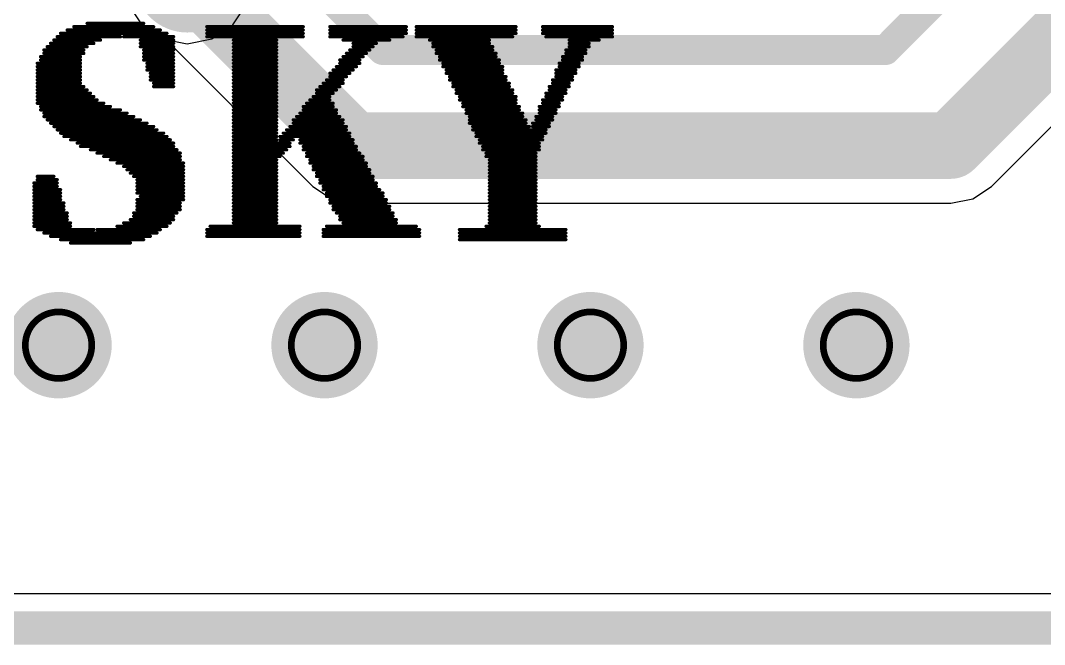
# Model space of a CAD drawing. Header units: millimetres. Extents: x -1.72 to 0.75, y -0.35 to 1.04.
# Drawn here: x -1.0865 to -0.7784, y -0.35 to -0.1624 of the extents above; entities that cross this region are included whole.
import ezdxf

# ---------------------------------------------------------------- set-up
doc = ezdxf.new("R2010")
doc.units = ezdxf.units.MM
doc.header["$MEASUREMENT"] = 0
for name, color, linetype in [('BottomLayer', 5, 'Continuous'), ('BottomSolder', 6, 'Continuous'), ('DrillDrawing', 1, 'Continuous'), ('Mechanical1', 6, 'Continuous'), ('MultiLayer', 9, 'Continuous'), ('TopLayer', 1, 'Continuous'), ('TopOverlay', 2, 'Continuous'), ('TopSolder', 216, 'Continuous'), ('ViaHoleLayer', 16, 'Continuous')]:
    doc.layers.add(name, color=color, linetype=linetype)

# ---------------------------------------------------------------- blocks, each defined once
blk = doc.blocks.new('SEASKY1_2')
at = {"layer": 'TopOverlay', "const_width": 0.001}
for points in [[(0.36, 0.086), (0.377, 0.086)], [(0.352, 0.083), (0.384, 0.083)], [(0.354, 0.084), (0.382, 0.084)], [(0.356, 0.085), (0.38, 0.085)], [(0.396, 0.085), (0.425, 0.085)], [(0.396, 0.084), (0.425, 0.084)], [(0.396, 0.083), (0.425, 0.083)], [(0.433, 0.085), (0.456, 0.085)], [(0.433, 0.084), (0.456, 0.084)], [(0.433, 0.083), (0.456, 0.083)], [(0.459, 0.085), (0.489, 0.085)], [(0.459, 0.084), (0.489, 0.084)], [(0.459, 0.083), (0.489, 0.083)], [(0.497, 0.085), (0.518, 0.085)], [(0.497, 0.084), (0.518, 0.084)], [(0.497, 0.083), (0.518, 0.083)], [(0.349, 0.08), (0.362, 0.08)], [(0.35, 0.081), (0.364, 0.081)], [(0.351, 0.082), (0.37, 0.082)], [(0.371, 0.082), (0.386, 0.082)], [(0.376, 0.081), (0.386, 0.081)], [(0.376, 0.08), (0.386, 0.08)], [(0.396, 0.082), (0.425, 0.082)], [(0.404, 0.081), (0.417, 0.081)], [(0.404, 0.08), (0.417, 0.08)], [(0.433, 0.082), (0.455, 0.082)], [(0.437, 0.081), (0.451, 0.081)], [(0.44, 0.08), (0.447, 0.08)], [(0.459, 0.082), (0.488, 0.082)], [(0.463, 0.081), (0.481, 0.081)], [(0.464, 0.08), (0.481, 0.08)], [(0.498, 0.082), (0.518, 0.082)], [(0.505, 0.081), (0.514, 0.081)], [(0.505, 0.08), (0.511, 0.08)], [(0.347, 0.078), (0.359, 0.078)], [(0.347, 0.077), (0.359, 0.077)], [(0.348, 0.079), (0.36, 0.079)], [(0.376, 0.079), (0.386, 0.079)], [(0.377, 0.078), (0.386, 0.078)], [(0.377, 0.077), (0.386, 0.077)], [(0.404, 0.079), (0.417, 0.079)], [(0.404, 0.078), (0.417, 0.078)], [(0.404, 0.077), (0.417, 0.077)], [(0.438, 0.077), (0.444, 0.077)], [(0.439, 0.078), (0.445, 0.078)], [(0.44, 0.079), (0.446, 0.079)], [(0.464, 0.079), (0.482, 0.079)], [(0.465, 0.078), (0.482, 0.078)], [(0.465, 0.077), (0.483, 0.077)], [(0.504, 0.078), (0.51, 0.078)], [(0.504, 0.077), (0.51, 0.077)], [(0.505, 0.079), (0.511, 0.079)], [(0.345, 0.074), (0.358, 0.074)], [(0.346, 0.076), (0.358, 0.076)], [(0.346, 0.075), (0.358, 0.075)], [(0.377, 0.076), (0.386, 0.076)], [(0.377, 0.075), (0.386, 0.075)], [(0.378, 0.074), (0.386, 0.074)], [(0.404, 0.076), (0.417, 0.076)], [(0.404, 0.075), (0.417, 0.075)], [(0.404, 0.074), (0.417, 0.074)], [(0.436, 0.075), (0.442, 0.075)], [(0.436, 0.074), (0.442, 0.074)], [(0.437, 0.076), (0.443, 0.076)], [(0.466, 0.076), (0.483, 0.076)], [(0.466, 0.075), (0.484, 0.075)], [(0.467, 0.074), (0.484, 0.074)], [(0.502, 0.074), (0.508, 0.074)], [(0.503, 0.076), (0.509, 0.076)], [(0.503, 0.075), (0.509, 0.075)], [(0.345, 0.073), (0.358, 0.073)], [(0.345, 0.072), (0.358, 0.072)], [(0.345, 0.071), (0.358, 0.071)], [(0.378, 0.073), (0.386, 0.073)], [(0.378, 0.072), (0.386, 0.072)], [(0.379, 0.071), (0.386, 0.071)], [(0.404, 0.073), (0.417, 0.073)], [(0.404, 0.072), (0.417, 0.072)], [(0.404, 0.071), (0.417, 0.071)], [(0.433, 0.071), (0.439, 0.071)], [(0.434, 0.072), (0.44, 0.072)], [(0.435, 0.073), (0.441, 0.073)], [(0.467, 0.073), (0.485, 0.073)], [(0.468, 0.072), (0.485, 0.072)], [(0.468, 0.071), (0.485, 0.071)], [(0.501, 0.072), (0.507, 0.072)], [(0.501, 0.071), (0.507, 0.071)], [(0.502, 0.073), (0.508, 0.073)], [(0.345, 0.07), (0.358, 0.07)], [(0.345, 0.069), (0.358, 0.069)], [(0.345, 0.068), (0.358, 0.068)], [(0.379, 0.07), (0.386, 0.07)], [(0.379, 0.069), (0.386, 0.069)], [(0.38, 0.068), (0.386, 0.068)], [(0.404, 0.07), (0.417, 0.07)], [(0.404, 0.069), (0.417, 0.069)], [(0.404, 0.068), (0.417, 0.068)], [(0.431, 0.068), (0.437, 0.068)], [(0.432, 0.069), (0.437, 0.069)], [(0.433, 0.07), (0.438, 0.07)], [(0.469, 0.07), (0.486, 0.07)], [(0.469, 0.069), (0.486, 0.069)], [(0.47, 0.068), (0.487, 0.068)], [(0.5, 0.069), (0.506, 0.069)], [(0.5, 0.068), (0.505, 0.068)], [(0.501, 0.07), (0.506, 0.07)], [(0.345, 0.067), (0.359, 0.067)], [(0.345, 0.066), (0.36, 0.066)], [(0.345, 0.065), (0.361, 0.065)], [(0.38, 0.067), (0.386, 0.067)], [(0.404, 0.067), (0.417, 0.067)], [(0.404, 0.066), (0.417, 0.066)], [(0.404, 0.065), (0.417, 0.065)], [(0.429, 0.066), (0.435, 0.066)], [(0.429, 0.065), (0.434, 0.065)], [(0.43, 0.067), (0.436, 0.067)], [(0.47, 0.067), (0.487, 0.067)], [(0.471, 0.066), (0.488, 0.066)], [(0.471, 0.065), (0.488, 0.065)], [(0.498, 0.065), (0.504, 0.065)], [(0.499, 0.067), (0.505, 0.067)], [(0.499, 0.066), (0.504, 0.066)], [(0.345, 0.064), (0.362, 0.064)], [(0.345, 0.063), (0.363, 0.063)], [(0.345, 0.062), (0.365, 0.062)], [(0.404, 0.064), (0.417, 0.064)], [(0.404, 0.063), (0.417, 0.063)], [(0.404, 0.062), (0.417, 0.062)], [(0.426, 0.062), (0.434, 0.062)], [(0.427, 0.063), (0.433, 0.063)], [(0.428, 0.064), (0.433, 0.064)], [(0.472, 0.064), (0.489, 0.064)], [(0.472, 0.063), (0.489, 0.063)], [(0.473, 0.062), (0.489, 0.062)], [(0.497, 0.063), (0.503, 0.063)], [(0.497, 0.062), (0.502, 0.062)], [(0.498, 0.064), (0.503, 0.064)], [(0.346, 0.061), (0.367, 0.061)], [(0.346, 0.06), (0.37, 0.06)], [(0.347, 0.059), (0.372, 0.059)], [(0.404, 0.061), (0.417, 0.061)], [(0.404, 0.06), (0.417, 0.06)], [(0.404, 0.059), (0.417, 0.059)], [(0.424, 0.059), (0.435, 0.059)], [(0.425, 0.061), (0.434, 0.061)], [(0.425, 0.06), (0.435, 0.06)], [(0.473, 0.061), (0.49, 0.061)], [(0.474, 0.06), (0.49, 0.06)], [(0.474, 0.059), (0.491, 0.059)], [(0.496, 0.061), (0.502, 0.061)], [(0.496, 0.06), (0.501, 0.06)], [(0.496, 0.059), (0.501, 0.059)], [(0.347, 0.058), (0.374, 0.058)], [(0.348, 0.057), (0.376, 0.057)], [(0.349, 0.056), (0.378, 0.056)], [(0.35, 0.055), (0.38, 0.055)], [(0.404, 0.058), (0.417, 0.058)], [(0.404, 0.057), (0.417, 0.057)], [(0.404, 0.056), (0.417, 0.056)], [(0.404, 0.055), (0.417, 0.055)], [(0.421, 0.055), (0.438, 0.055)], [(0.422, 0.057), (0.437, 0.057)], [(0.422, 0.056), (0.437, 0.056)], [(0.423, 0.058), (0.436, 0.058)], [(0.475, 0.058), (0.491, 0.058)], [(0.475, 0.057), (0.492, 0.057)], [(0.475, 0.056), (0.492, 0.056)], [(0.476, 0.055), (0.493, 0.055)], [(0.494, 0.056), (0.499, 0.056)], [(0.494, 0.055), (0.499, 0.055)], [(0.495, 0.058), (0.5, 0.058)], [(0.495, 0.057), (0.5, 0.057)], [(0.351, 0.054), (0.381, 0.054)], [(0.352, 0.053), (0.383, 0.053)], [(0.353, 0.052), (0.384, 0.052)], [(0.404, 0.054), (0.417, 0.054)], [(0.404, 0.053), (0.417, 0.053)], [(0.404, 0.052), (0.417, 0.052)], [(0.418, 0.052), (0.439, 0.052)], [(0.419, 0.053), (0.439, 0.053)], [(0.42, 0.054), (0.438, 0.054)], [(0.476, 0.054), (0.498, 0.054)], [(0.477, 0.053), (0.498, 0.053)], [(0.477, 0.052), (0.497, 0.052)], [(0.355, 0.051), (0.385, 0.051)], [(0.357, 0.05), (0.386, 0.05)], [(0.358, 0.049), (0.386, 0.049)], [(0.404, 0.051), (0.417, 0.051)], [(0.404, 0.05), (0.421, 0.05)], [(0.404, 0.049), (0.421, 0.049)], [(0.418, 0.051), (0.422, 0.051)], [(0.424, 0.051), (0.44, 0.051)], [(0.424, 0.05), (0.44, 0.05)], [(0.425, 0.049), (0.441, 0.049)], [(0.478, 0.051), (0.497, 0.051)], [(0.478, 0.05), (0.496, 0.05)], [(0.479, 0.049), (0.496, 0.049)], [(0.361, 0.048), (0.387, 0.048)], [(0.363, 0.047), (0.388, 0.047)], [(0.365, 0.046), (0.388, 0.046)], [(0.404, 0.048), (0.42, 0.048)], [(0.404, 0.047), (0.419, 0.047)], [(0.404, 0.046), (0.418, 0.046)], [(0.425, 0.048), (0.441, 0.048)], [(0.426, 0.047), (0.442, 0.047)], [(0.426, 0.046), (0.443, 0.046)], [(0.479, 0.048), (0.496, 0.048)], [(0.48, 0.047), (0.495, 0.047)], [(0.48, 0.046), (0.495, 0.046)], [(0.367, 0.045), (0.388, 0.045)], [(0.369, 0.044), (0.389, 0.044)], [(0.371, 0.043), (0.389, 0.043)], [(0.404, 0.045), (0.417, 0.045)], [(0.404, 0.044), (0.417, 0.044)], [(0.404, 0.043), (0.417, 0.043)], [(0.427, 0.045), (0.443, 0.045)], [(0.427, 0.044), (0.444, 0.044)], [(0.428, 0.043), (0.444, 0.043)], [(0.481, 0.045), (0.495, 0.045)], [(0.481, 0.044), (0.495, 0.044)], [(0.481, 0.043), (0.495, 0.043)], [(0.345, 0.04), (0.35, 0.04)], [(0.372, 0.042), (0.389, 0.042)], [(0.373, 0.041), (0.389, 0.041)], [(0.374, 0.04), (0.389, 0.04)], [(0.404, 0.042), (0.417, 0.042)], [(0.404, 0.041), (0.417, 0.041)], [(0.404, 0.04), (0.417, 0.04)], [(0.428, 0.042), (0.445, 0.042)], [(0.429, 0.041), (0.445, 0.041)], [(0.429, 0.04), (0.446, 0.04)], [(0.481, 0.042), (0.495, 0.042)], [(0.481, 0.041), (0.495, 0.041)], [(0.481, 0.04), (0.495, 0.04)], [(0.344, 0.038), (0.351, 0.038)], [(0.344, 0.037), (0.351, 0.037)], [(0.345, 0.039), (0.351, 0.039)], [(0.375, 0.039), (0.389, 0.039)], [(0.375, 0.038), (0.389, 0.038)], [(0.375, 0.037), (0.389, 0.037)], [(0.404, 0.039), (0.417, 0.039)], [(0.404, 0.038), (0.417, 0.038)], [(0.404, 0.037), (0.417, 0.037)], [(0.43, 0.039), (0.446, 0.039)], [(0.43, 0.038), (0.447, 0.038)], [(0.431, 0.037), (0.447, 0.037)], [(0.481, 0.039), (0.495, 0.039)], [(0.481, 0.038), (0.495, 0.038)], [(0.481, 0.037), (0.495, 0.037)], [(0.344, 0.036), (0.352, 0.036)], [(0.344, 0.035), (0.352, 0.035)], [(0.344, 0.034), (0.352, 0.034)], [(0.375, 0.036), (0.389, 0.036)], [(0.375, 0.035), (0.389, 0.035)], [(0.376, 0.034), (0.389, 0.034)], [(0.404, 0.036), (0.417, 0.036)], [(0.404, 0.035), (0.417, 0.035)], [(0.404, 0.034), (0.417, 0.034)], [(0.431, 0.036), (0.448, 0.036)], [(0.432, 0.035), (0.449, 0.035)], [(0.432, 0.034), (0.449, 0.034)], [(0.481, 0.036), (0.495, 0.036)], [(0.481, 0.035), (0.495, 0.035)], [(0.481, 0.034), (0.495, 0.034)], [(0.344, 0.033), (0.352, 0.033)], [(0.344, 0.032), (0.353, 0.032)], [(0.344, 0.031), (0.353, 0.031)], [(0.375, 0.033), (0.389, 0.033)], [(0.375, 0.032), (0.388, 0.032)], [(0.375, 0.031), (0.388, 0.031)], [(0.404, 0.033), (0.417, 0.033)], [(0.404, 0.032), (0.417, 0.032)], [(0.404, 0.031), (0.417, 0.031)], [(0.433, 0.033), (0.45, 0.033)], [(0.433, 0.032), (0.45, 0.032)], [(0.434, 0.031), (0.451, 0.031)], [(0.481, 0.033), (0.495, 0.033)], [(0.481, 0.032), (0.495, 0.032)], [(0.481, 0.031), (0.495, 0.031)], [(0.344, 0.03), (0.353, 0.03)], [(0.344, 0.029), (0.354, 0.029)], [(0.344, 0.028), (0.354, 0.028)], [(0.374, 0.029), (0.387, 0.029)], [(0.374, 0.028), (0.386, 0.028)], [(0.375, 0.03), (0.388, 0.03)], [(0.404, 0.03), (0.417, 0.03)], [(0.404, 0.029), (0.417, 0.029)], [(0.404, 0.028), (0.417, 0.028)], [(0.434, 0.03), (0.451, 0.03)], [(0.435, 0.029), (0.452, 0.029)], [(0.436, 0.028), (0.452, 0.028)], [(0.481, 0.03), (0.495, 0.03)], [(0.481, 0.029), (0.495, 0.029)], [(0.481, 0.028), (0.495, 0.028)], [(0.344, 0.027), (0.354, 0.027)], [(0.344, 0.026), (0.355, 0.026)], [(0.344, 0.025), (0.355, 0.025)], [(0.369, 0.025), (0.384, 0.025)], [(0.371, 0.026), (0.385, 0.026)], [(0.373, 0.027), (0.386, 0.027)], [(0.397, 0.025), (0.424, 0.025)], [(0.404, 0.027), (0.417, 0.027)], [(0.404, 0.026), (0.417, 0.026)], [(0.432, 0.025), (0.459, 0.025)], [(0.436, 0.027), (0.453, 0.027)], [(0.437, 0.026), (0.453, 0.026)], [(0.48, 0.025), (0.496, 0.025)], [(0.481, 0.027), (0.495, 0.027)], [(0.481, 0.026), (0.495, 0.026)], [(0.345, 0.024), (0.362, 0.024)], [(0.347, 0.023), (0.381, 0.023)], [(0.349, 0.022), (0.379, 0.022)], [(0.363, 0.024), (0.382, 0.024)], [(0.396, 0.024), (0.424, 0.024)], [(0.396, 0.023), (0.424, 0.023)], [(0.396, 0.022), (0.424, 0.022)], [(0.431, 0.024), (0.46, 0.024)], [(0.431, 0.023), (0.46, 0.023)], [(0.431, 0.022), (0.46, 0.022)], [(0.472, 0.024), (0.504, 0.024)], [(0.472, 0.023), (0.504, 0.023)], [(0.472, 0.022), (0.504, 0.022)], [(0.352, 0.021), (0.377, 0.021)], [(0.355, 0.02), (0.373, 0.02)], [(0.472, 0.021), (0.504, 0.021)]]:
    blk.add_lwpolyline(points, dxfattribs=at)
at = {"layer": 'TopOverlay', "const_width": 0.0005}
for points in [[(0.35975, 0.086, 1), (0.36025, 0.086, 1)], [(0.37675, 0.086, 1), (0.37725, 0.086, 1)], [(0.35175, 0.083, 1), (0.35225, 0.083, 1)], [(0.35375, 0.084, 1), (0.35425, 0.084, 1)], [(0.35575, 0.085, 1), (0.35625, 0.085, 1)], [(0.37975, 0.085, 1), (0.38025, 0.085, 1)], [(0.38175, 0.084, 1), (0.38225, 0.084, 1)], [(0.38375, 0.083, 1), (0.38425, 0.083, 1)], [(0.39575, 0.085, 1), (0.39625, 0.085, 1)], [(0.39575, 0.084, 1), (0.39625, 0.084, 1)], [(0.39575, 0.083, 1), (0.39625, 0.083, 1)], [(0.42475, 0.085, 1), (0.42525, 0.085, 1)], [(0.42475, 0.084, 1), (0.42525, 0.084, 1)], [(0.42475, 0.083, 1), (0.42525, 0.083, 1)], [(0.43275, 0.085, 1), (0.43325, 0.085, 1)], [(0.43275, 0.084, 1), (0.43325, 0.084, 1)], [(0.43275, 0.083, 1), (0.43325, 0.083, 1)], [(0.45575, 0.085, 1), (0.45625, 0.085, 1)], [(0.45575, 0.084, 1), (0.45625, 0.084, 1)], [(0.45575, 0.083, 1), (0.45625, 0.083, 1)], [(0.45875, 0.085, 1), (0.45925, 0.085, 1)], [(0.45875, 0.084, 1), (0.45925, 0.084, 1)], [(0.45875, 0.083, 1), (0.45925, 0.083, 1)], [(0.48875, 0.085, 1), (0.48925, 0.085, 1)], [(0.48875, 0.084, 1), (0.48925, 0.084, 1)], [(0.48875, 0.083, 1), (0.48925, 0.083, 1)], [(0.49675, 0.085, 1), (0.49725, 0.085, 1)], [(0.49675, 0.084, 1), (0.49725, 0.084, 1)], [(0.49675, 0.083, 1), (0.49725, 0.083, 1)], [(0.51775, 0.085, 1), (0.51825, 0.085, 1)], [(0.51775, 0.084, 1), (0.51825, 0.084, 1)], [(0.51775, 0.083, 1), (0.51825, 0.083, 1)], [(0.34875, 0.08, 1), (0.34925, 0.08, 1)], [(0.34975, 0.081, 1), (0.35025, 0.081, 1)], [(0.35075, 0.082, 1), (0.35125, 0.082, 1)], [(0.36175, 0.08, 1), (0.36225, 0.08, 1)], [(0.36375, 0.081, 1), (0.36425, 0.081, 1)], [(0.36975, 0.082, 1), (0.37025, 0.082, 1)], [(0.37075, 0.082, 1), (0.37125, 0.082, 1)], [(0.37575, 0.081, 1), (0.37625, 0.081, 1)], [(0.37575, 0.08, 1), (0.37625, 0.08, 1)], [(0.38575, 0.082, 1), (0.38625, 0.082, 1)], [(0.38575, 0.081, 1), (0.38625, 0.081, 1)], [(0.38575, 0.08, 1), (0.38625, 0.08, 1)], [(0.39575, 0.082, 1), (0.39625, 0.082, 1)], [(0.40375, 0.081, 1), (0.40425, 0.081, 1)], [(0.40375, 0.08, 1), (0.40425, 0.08, 1)], [(0.41675, 0.081, 1), (0.41725, 0.081, 1)], [(0.41675, 0.08, 1), (0.41725, 0.08, 1)], [(0.42475, 0.082, 1), (0.42525, 0.082, 1)], [(0.43275, 0.082, 1), (0.43325, 0.082, 1)], [(0.43675, 0.081, 1), (0.43725, 0.081, 1)], [(0.43975, 0.08, 1), (0.44025, 0.08, 1)], [(0.44675, 0.08, 1), (0.44725, 0.08, 1)], [(0.45075, 0.081, 1), (0.45125, 0.081, 1)], [(0.45475, 0.082, 1), (0.45525, 0.082, 1)], [(0.45875, 0.082, 1), (0.45925, 0.082, 1)], [(0.46275, 0.081, 1), (0.46325, 0.081, 1)], [(0.46375, 0.08, 1), (0.46425, 0.08, 1)], [(0.48075, 0.081, 1), (0.48125, 0.081, 1)], [(0.48075, 0.08, 1), (0.48125, 0.08, 1)], [(0.48775, 0.082, 1), (0.48825, 0.082, 1)], [(0.49775, 0.082, 1), (0.49825, 0.082, 1)], [(0.50475, 0.081, 1), (0.50525, 0.081, 1)], [(0.50475, 0.08, 1), (0.50525, 0.08, 1)], [(0.51075, 0.08, 1), (0.51125, 0.08, 1)], [(0.51375, 0.081, 1), (0.51425, 0.081, 1)], [(0.51775, 0.082, 1), (0.51825, 0.082, 1)], [(0.34675, 0.078, 1), (0.34725, 0.078, 1)], [(0.34675, 0.077, 1), (0.34725, 0.077, 1)], [(0.34775, 0.079, 1), (0.34825, 0.079, 1)], [(0.35875, 0.078, 1), (0.35925, 0.078, 1)], [(0.35875, 0.077, 1), (0.35925, 0.077, 1)], [(0.35975, 0.079, 1), (0.36025, 0.079, 1)], [(0.37575, 0.079, 1), (0.37625, 0.079, 1)], [(0.37675, 0.078, 1), (0.37725, 0.078, 1)], [(0.37675, 0.077, 1), (0.37725, 0.077, 1)], [(0.38575, 0.079, 1), (0.38625, 0.079, 1)], [(0.38575, 0.078, 1), (0.38625, 0.078, 1)], [(0.38575, 0.077, 1), (0.38625, 0.077, 1)], [(0.40375, 0.079, 1), (0.40425, 0.079, 1)], [(0.40375, 0.078, 1), (0.40425, 0.078, 1)], [(0.40375, 0.077, 1), (0.40425, 0.077, 1)], [(0.41675, 0.079, 1), (0.41725, 0.079, 1)], [(0.41675, 0.078, 1), (0.41725, 0.078, 1)], [(0.41675, 0.077, 1), (0.41725, 0.077, 1)], [(0.43775, 0.077, 1), (0.43825, 0.077, 1)], [(0.43875, 0.078, 1), (0.43925, 0.078, 1)], [(0.43975, 0.079, 1), (0.44025, 0.079, 1)], [(0.44375, 0.077, 1), (0.44425, 0.077, 1)], [(0.44475, 0.078, 1), (0.44525, 0.078, 1)], [(0.44575, 0.079, 1), (0.44625, 0.079, 1)], [(0.46375, 0.079, 1), (0.46425, 0.079, 1)], [(0.46475, 0.078, 1), (0.46525, 0.078, 1)], [(0.46475, 0.077, 1), (0.46525, 0.077, 1)], [(0.48175, 0.079, 1), (0.48225, 0.079, 1)], [(0.48175, 0.078, 1), (0.48225, 0.078, 1)], [(0.48275, 0.077, 1), (0.48325, 0.077, 1)], [(0.50375, 0.078, 1), (0.50425, 0.078, 1)], [(0.50375, 0.077, 1), (0.50425, 0.077, 1)], [(0.50475, 0.079, 1), (0.50525, 0.079, 1)], [(0.50975, 0.078, 1), (0.51025, 0.078, 1)], [(0.50975, 0.077, 1), (0.51025, 0.077, 1)], [(0.51075, 0.079, 1), (0.51125, 0.079, 1)], [(0.34475, 0.074, 1), (0.34525, 0.074, 1)], [(0.34575, 0.076, 1), (0.34625, 0.076, 1)], [(0.34575, 0.075, 1), (0.34625, 0.075, 1)], [(0.35775, 0.076, 1), (0.35825, 0.076, 1)], [(0.35775, 0.075, 1), (0.35825, 0.075, 1)], [(0.35775, 0.074, 1), (0.35825, 0.074, 1)], [(0.37675, 0.076, 1), (0.37725, 0.076, 1)], [(0.37675, 0.075, 1), (0.37725, 0.075, 1)], [(0.37775, 0.074, 1), (0.37825, 0.074, 1)], [(0.38575, 0.076, 1), (0.38625, 0.076, 1)], [(0.38575, 0.075, 1), (0.38625, 0.075, 1)], [(0.38575, 0.074, 1), (0.38625, 0.074, 1)], [(0.40375, 0.076, 1), (0.40425, 0.076, 1)], [(0.40375, 0.075, 1), (0.40425, 0.075, 1)], [(0.40375, 0.074, 1), (0.40425, 0.074, 1)], [(0.41675, 0.076, 1), (0.41725, 0.076, 1)], [(0.41675, 0.075, 1), (0.41725, 0.075, 1)], [(0.41675, 0.074, 1), (0.41725, 0.074, 1)], [(0.43575, 0.075, 1), (0.43625, 0.075, 1)], [(0.43575, 0.074, 1), (0.43625, 0.074, 1)], [(0.43675, 0.076, 1), (0.43725, 0.076, 1)], [(0.44175, 0.075, 1), (0.44225, 0.075, 1)], [(0.44175, 0.074, 1), (0.44225, 0.074, 1)], [(0.44275, 0.076, 1), (0.44325, 0.076, 1)], [(0.46575, 0.076, 1), (0.46625, 0.076, 1)], [(0.46575, 0.075, 1), (0.46625, 0.075, 1)], [(0.46675, 0.074, 1), (0.46725, 0.074, 1)], [(0.48275, 0.076, 1), (0.48325, 0.076, 1)], [(0.48375, 0.075, 1), (0.48425, 0.075, 1)], [(0.48375, 0.074, 1), (0.48425, 0.074, 1)], [(0.50175, 0.074, 1), (0.50225, 0.074, 1)], [(0.50275, 0.076, 1), (0.50325, 0.076, 1)], [(0.50275, 0.075, 1), (0.50325, 0.075, 1)], [(0.50775, 0.074, 1), (0.50825, 0.074, 1)], [(0.50875, 0.076, 1), (0.50925, 0.076, 1)], [(0.50875, 0.075, 1), (0.50925, 0.075, 1)], [(0.34475, 0.073, 1), (0.34525, 0.073, 1)], [(0.34475, 0.072, 1), (0.34525, 0.072, 1)], [(0.34475, 0.071, 1), (0.34525, 0.071, 1)], [(0.35775, 0.073, 1), (0.35825, 0.073, 1)], [(0.35775, 0.072, 1), (0.35825, 0.072, 1)], [(0.35775, 0.071, 1), (0.35825, 0.071, 1)], [(0.37775, 0.073, 1), (0.37825, 0.073, 1)], [(0.37775, 0.072, 1), (0.37825, 0.072, 1)], [(0.37875, 0.071, 1), (0.37925, 0.071, 1)], [(0.38575, 0.073, 1), (0.38625, 0.073, 1)], [(0.38575, 0.072, 1), (0.38625, 0.072, 1)], [(0.38575, 0.071, 1), (0.38625, 0.071, 1)], [(0.40375, 0.073, 1), (0.40425, 0.073, 1)], [(0.40375, 0.072, 1), (0.40425, 0.072, 1)], [(0.40375, 0.071, 1), (0.40425, 0.071, 1)], [(0.41675, 0.073, 1), (0.41725, 0.073, 1)], [(0.41675, 0.072, 1), (0.41725, 0.072, 1)], [(0.41675, 0.071, 1), (0.41725, 0.071, 1)], [(0.43275, 0.071, 1), (0.43325, 0.071, 1)], [(0.43375, 0.072, 1), (0.43425, 0.072, 1)], [(0.43475, 0.073, 1), (0.43525, 0.073, 1)], [(0.43875, 0.071, 1), (0.43925, 0.071, 1)], [(0.43975, 0.072, 1), (0.44025, 0.072, 1)], [(0.44075, 0.073, 1), (0.44125, 0.073, 1)], [(0.46675, 0.073, 1), (0.46725, 0.073, 1)], [(0.46775, 0.072, 1), (0.46825, 0.072, 1)], [(0.46775, 0.071, 1), (0.46825, 0.071, 1)], [(0.48475, 0.073, 1), (0.48525, 0.073, 1)], [(0.48475, 0.072, 1), (0.48525, 0.072, 1)], [(0.48475, 0.071, 1), (0.48525, 0.071, 1)], [(0.50075, 0.072, 1), (0.50125, 0.072, 1)], [(0.50075, 0.071, 1), (0.50125, 0.071, 1)], [(0.50175, 0.073, 1), (0.50225, 0.073, 1)], [(0.50675, 0.072, 1), (0.50725, 0.072, 1)], [(0.50675, 0.071, 1), (0.50725, 0.071, 1)], [(0.50775, 0.073, 1), (0.50825, 0.073, 1)], [(0.34475, 0.07, 1), (0.34525, 0.07, 1)], [(0.34475, 0.069, 1), (0.34525, 0.069, 1)], [(0.34475, 0.068, 1), (0.34525, 0.068, 1)], [(0.35775, 0.07, 1), (0.35825, 0.07, 1)], [(0.35775, 0.069, 1), (0.35825, 0.069, 1)], [(0.35775, 0.068, 1), (0.35825, 0.068, 1)], [(0.37875, 0.07, 1), (0.37925, 0.07, 1)], [(0.37875, 0.069, 1), (0.37925, 0.069, 1)], [(0.37975, 0.068, 1), (0.38025, 0.068, 1)], [(0.38575, 0.07, 1), (0.38625, 0.07, 1)], [(0.38575, 0.069, 1), (0.38625, 0.069, 1)], [(0.38575, 0.068, 1), (0.38625, 0.068, 1)], [(0.40375, 0.07, 1), (0.40425, 0.07, 1)], [(0.40375, 0.069, 1), (0.40425, 0.069, 1)], [(0.40375, 0.068, 1), (0.40425, 0.068, 1)], [(0.41675, 0.07, 1), (0.41725, 0.07, 1)], [(0.41675, 0.069, 1), (0.41725, 0.069, 1)], [(0.41675, 0.068, 1), (0.41725, 0.068, 1)], [(0.43075, 0.068, 1), (0.43125, 0.068, 1)], [(0.43175, 0.069, 1), (0.43225, 0.069, 1)], [(0.43275, 0.07, 1), (0.43325, 0.07, 1)], [(0.43675, 0.069, 1), (0.43725, 0.069, 1)], [(0.43675, 0.068, 1), (0.43725, 0.068, 1)], [(0.43775, 0.07, 1), (0.43825, 0.07, 1)], [(0.46875, 0.07, 1), (0.46925, 0.07, 1)], [(0.46875, 0.069, 1), (0.46925, 0.069, 1)], [(0.46975, 0.068, 1), (0.47025, 0.068, 1)], [(0.48575, 0.07, 1), (0.48625, 0.07, 1)], [(0.48575, 0.069, 1), (0.48625, 0.069, 1)], [(0.48675, 0.068, 1), (0.48725, 0.068, 1)], [(0.49975, 0.069, 1), (0.50025, 0.069, 1)], [(0.49975, 0.068, 1), (0.50025, 0.068, 1)], [(0.50075, 0.07, 1), (0.50125, 0.07, 1)], [(0.50475, 0.068, 1), (0.50525, 0.068, 1)], [(0.50575, 0.07, 1), (0.50625, 0.07, 1)], [(0.50575, 0.069, 1), (0.50625, 0.069, 1)], [(0.34475, 0.067, 1), (0.34525, 0.067, 1)], [(0.34475, 0.066, 1), (0.34525, 0.066, 1)], [(0.34475, 0.065, 1), (0.34525, 0.065, 1)], [(0.35875, 0.067, 1), (0.35925, 0.067, 1)], [(0.35975, 0.066, 1), (0.36025, 0.066, 1)], [(0.36075, 0.065, 1), (0.36125, 0.065, 1)], [(0.37975, 0.067, 1), (0.38025, 0.067, 1)], [(0.38575, 0.067, 1), (0.38625, 0.067, 1)], [(0.40375, 0.067, 1), (0.40425, 0.067, 1)], [(0.40375, 0.066, 1), (0.40425, 0.066, 1)], [(0.40375, 0.065, 1), (0.40425, 0.065, 1)], [(0.41675, 0.067, 1), (0.41725, 0.067, 1)], [(0.41675, 0.066, 1), (0.41725, 0.066, 1)], [(0.41675, 0.065, 1), (0.41725, 0.065, 1)], [(0.42875, 0.066, 1), (0.42925, 0.066, 1)], [(0.42875, 0.065, 1), (0.42925, 0.065, 1)], [(0.42975, 0.067, 1), (0.43025, 0.067, 1)], [(0.43375, 0.065, 1), (0.43425, 0.065, 1)], [(0.43475, 0.066, 1), (0.43525, 0.066, 1)], [(0.43575, 0.067, 1), (0.43625, 0.067, 1)], [(0.46975, 0.067, 1), (0.47025, 0.067, 1)], [(0.47075, 0.066, 1), (0.47125, 0.066, 1)], [(0.47075, 0.065, 1), (0.47125, 0.065, 1)], [(0.48675, 0.067, 1), (0.48725, 0.067, 1)], [(0.48775, 0.066, 1), (0.48825, 0.066, 1)], [(0.48775, 0.065, 1), (0.48825, 0.065, 1)], [(0.49775, 0.065, 1), (0.49825, 0.065, 1)], [(0.49875, 0.067, 1), (0.49925, 0.067, 1)], [(0.49875, 0.066, 1), (0.49925, 0.066, 1)], [(0.50375, 0.066, 1), (0.50425, 0.066, 1)], [(0.50375, 0.065, 1), (0.50425, 0.065, 1)], [(0.50475, 0.067, 1), (0.50525, 0.067, 1)], [(0.34475, 0.064, 1), (0.34525, 0.064, 1)], [(0.34475, 0.063, 1), (0.34525, 0.063, 1)], [(0.34475, 0.062, 1), (0.34525, 0.062, 1)], [(0.36175, 0.064, 1), (0.36225, 0.064, 1)], [(0.36275, 0.063, 1), (0.36325, 0.063, 1)], [(0.36475, 0.062, 1), (0.36525, 0.062, 1)], [(0.40375, 0.064, 1), (0.40425, 0.064, 1)], [(0.40375, 0.063, 1), (0.40425, 0.063, 1)], [(0.40375, 0.062, 1), (0.40425, 0.062, 1)], [(0.41675, 0.064, 1), (0.41725, 0.064, 1)], [(0.41675, 0.063, 1), (0.41725, 0.063, 1)], [(0.41675, 0.062, 1), (0.41725, 0.062, 1)], [(0.42575, 0.062, 1), (0.42625, 0.062, 1)], [(0.42675, 0.063, 1), (0.42725, 0.063, 1)], [(0.42775, 0.064, 1), (0.42825, 0.064, 1)], [(0.43275, 0.064, 1), (0.43325, 0.064, 1)], [(0.43275, 0.063, 1), (0.43325, 0.063, 1)], [(0.43375, 0.062, 1), (0.43425, 0.062, 1)], [(0.47175, 0.064, 1), (0.47225, 0.064, 1)], [(0.47175, 0.063, 1), (0.47225, 0.063, 1)], [(0.47275, 0.062, 1), (0.47325, 0.062, 1)], [(0.48875, 0.064, 1), (0.48925, 0.064, 1)], [(0.48875, 0.063, 1), (0.48925, 0.063, 1)], [(0.48875, 0.062, 1), (0.48925, 0.062, 1)], [(0.49675, 0.063, 1), (0.49725, 0.063, 1)], [(0.49675, 0.062, 1), (0.49725, 0.062, 1)], [(0.49775, 0.064, 1), (0.49825, 0.064, 1)], [(0.50175, 0.062, 1), (0.50225, 0.062, 1)], [(0.50275, 0.064, 1), (0.50325, 0.064, 1)], [(0.50275, 0.063, 1), (0.50325, 0.063, 1)], [(0.34575, 0.061, 1), (0.34625, 0.061, 1)], [(0.34575, 0.06, 1), (0.34625, 0.06, 1)], [(0.34675, 0.059, 1), (0.34725, 0.059, 1)], [(0.36675, 0.061, 1), (0.36725, 0.061, 1)], [(0.36975, 0.06, 1), (0.37025, 0.06, 1)], [(0.37175, 0.059, 1), (0.37225, 0.059, 1)], [(0.40375, 0.061, 1), (0.40425, 0.061, 1)], [(0.40375, 0.06, 1), (0.40425, 0.06, 1)], [(0.40375, 0.059, 1), (0.40425, 0.059, 1)], [(0.41675, 0.061, 1), (0.41725, 0.061, 1)], [(0.41675, 0.06, 1), (0.41725, 0.06, 1)], [(0.41675, 0.059, 1), (0.41725, 0.059, 1)], [(0.42375, 0.059, 1), (0.42425, 0.059, 1)], [(0.42475, 0.061, 1), (0.42525, 0.061, 1)], [(0.42475, 0.06, 1), (0.42525, 0.06, 1)], [(0.43375, 0.061, 1), (0.43425, 0.061, 1)], [(0.43475, 0.06, 1), (0.43525, 0.06, 1)], [(0.43475, 0.059, 1), (0.43525, 0.059, 1)], [(0.47275, 0.061, 1), (0.47325, 0.061, 1)], [(0.47375, 0.06, 1), (0.47425, 0.06, 1)], [(0.47375, 0.059, 1), (0.47425, 0.059, 1)], [(0.48975, 0.061, 1), (0.49025, 0.061, 1)], [(0.48975, 0.06, 1), (0.49025, 0.06, 1)], [(0.49075, 0.059, 1), (0.49125, 0.059, 1)], [(0.49575, 0.061, 1), (0.49625, 0.061, 1)], [(0.49575, 0.06, 1), (0.49625, 0.06, 1)], [(0.49575, 0.059, 1), (0.49625, 0.059, 1)], [(0.50075, 0.06, 1), (0.50125, 0.06, 1)], [(0.50075, 0.059, 1), (0.50125, 0.059, 1)], [(0.50175, 0.061, 1), (0.50225, 0.061, 1)], [(0.34675, 0.058, 1), (0.34725, 0.058, 1)], [(0.34775, 0.057, 1), (0.34825, 0.057, 1)], [(0.34875, 0.056, 1), (0.34925, 0.056, 1)], [(0.34975, 0.055, 1), (0.35025, 0.055, 1)], [(0.37375, 0.058, 1), (0.37425, 0.058, 1)], [(0.37575, 0.057, 1), (0.37625, 0.057, 1)], [(0.37775, 0.056, 1), (0.37825, 0.056, 1)], [(0.37975, 0.055, 1), (0.38025, 0.055, 1)], [(0.40375, 0.058, 1), (0.40425, 0.058, 1)], [(0.40375, 0.057, 1), (0.40425, 0.057, 1)], [(0.40375, 0.056, 1), (0.40425, 0.056, 1)], [(0.40375, 0.055, 1), (0.40425, 0.055, 1)], [(0.41675, 0.058, 1), (0.41725, 0.058, 1)], [(0.41675, 0.057, 1), (0.41725, 0.057, 1)], [(0.41675, 0.056, 1), (0.41725, 0.056, 1)], [(0.41675, 0.055, 1), (0.41725, 0.055, 1)], [(0.42075, 0.055, 1), (0.42125, 0.055, 1)], [(0.42175, 0.057, 1), (0.42225, 0.057, 1)], [(0.42175, 0.056, 1), (0.42225, 0.056, 1)], [(0.42275, 0.058, 1), (0.42325, 0.058, 1)], [(0.43575, 0.058, 1), (0.43625, 0.058, 1)], [(0.43675, 0.057, 1), (0.43725, 0.057, 1)], [(0.43675, 0.056, 1), (0.43725, 0.056, 1)], [(0.43775, 0.055, 1), (0.43825, 0.055, 1)], [(0.47475, 0.058, 1), (0.47525, 0.058, 1)], [(0.47475, 0.057, 1), (0.47525, 0.057, 1)], [(0.47475, 0.056, 1), (0.47525, 0.056, 1)], [(0.47575, 0.055, 1), (0.47625, 0.055, 1)], [(0.49075, 0.058, 1), (0.49125, 0.058, 1)], [(0.49175, 0.057, 1), (0.49225, 0.057, 1)], [(0.49175, 0.056, 1), (0.49225, 0.056, 1)], [(0.49275, 0.055, 1), (0.49325, 0.055, 1)], [(0.49375, 0.056, 1), (0.49425, 0.056, 1)], [(0.49375, 0.055, 1), (0.49425, 0.055, 1)], [(0.49475, 0.058, 1), (0.49525, 0.058, 1)], [(0.49475, 0.057, 1), (0.49525, 0.057, 1)], [(0.49875, 0.056, 1), (0.49925, 0.056, 1)], [(0.49875, 0.055, 1), (0.49925, 0.055, 1)], [(0.49975, 0.058, 1), (0.50025, 0.058, 1)], [(0.49975, 0.057, 1), (0.50025, 0.057, 1)], [(0.35075, 0.054, 1), (0.35125, 0.054, 1)], [(0.35175, 0.053, 1), (0.35225, 0.053, 1)], [(0.35275, 0.052, 1), (0.35325, 0.052, 1)], [(0.38075, 0.054, 1), (0.38125, 0.054, 1)], [(0.38275, 0.053, 1), (0.38325, 0.053, 1)], [(0.38375, 0.052, 1), (0.38425, 0.052, 1)], [(0.40375, 0.054, 1), (0.40425, 0.054, 1)], [(0.40375, 0.053, 1), (0.40425, 0.053, 1)], [(0.40375, 0.052, 1), (0.40425, 0.052, 1)], [(0.41675, 0.054, 1), (0.41725, 0.054, 1)], [(0.41675, 0.053, 1), (0.41725, 0.053, 1)], [(0.41675, 0.052, 1), (0.41725, 0.052, 1)], [(0.41775, 0.052, 1), (0.41825, 0.052, 1)], [(0.41875, 0.053, 1), (0.41925, 0.053, 1)], [(0.41975, 0.054, 1), (0.42025, 0.054, 1)], [(0.43775, 0.054, 1), (0.43825, 0.054, 1)], [(0.43875, 0.053, 1), (0.43925, 0.053, 1)], [(0.43875, 0.052, 1), (0.43925, 0.052, 1)], [(0.47575, 0.054, 1), (0.47625, 0.054, 1)], [(0.47675, 0.053, 1), (0.47725, 0.053, 1)], [(0.47675, 0.052, 1), (0.47725, 0.052, 1)], [(0.49675, 0.052, 1), (0.49725, 0.052, 1)], [(0.49775, 0.054, 1), (0.49825, 0.054, 1)], [(0.49775, 0.053, 1), (0.49825, 0.053, 1)], [(0.35475, 0.051, 1), (0.35525, 0.051, 1)], [(0.35675, 0.05, 1), (0.35725, 0.05, 1)], [(0.35775, 0.049, 1), (0.35825, 0.049, 1)], [(0.38475, 0.051, 1), (0.38525, 0.051, 1)], [(0.38575, 0.05, 1), (0.38625, 0.05, 1)], [(0.38575, 0.049, 1), (0.38625, 0.049, 1)], [(0.40375, 0.051, 1), (0.40425, 0.051, 1)], [(0.40375, 0.05, 1), (0.40425, 0.05, 1)], [(0.40375, 0.049, 1), (0.40425, 0.049, 1)], [(0.41675, 0.051, 1), (0.41725, 0.051, 1)], [(0.41775, 0.051, 1), (0.41825, 0.051, 1)], [(0.42075, 0.05, 1), (0.42125, 0.05, 1)], [(0.42075, 0.049, 1), (0.42125, 0.049, 1)], [(0.42175, 0.051, 1), (0.42225, 0.051, 1)], [(0.42375, 0.051, 1), (0.42425, 0.051, 1)], [(0.42375, 0.05, 1), (0.42425, 0.05, 1)], [(0.42475, 0.049, 1), (0.42525, 0.049, 1)], [(0.43975, 0.051, 1), (0.44025, 0.051, 1)], [(0.43975, 0.05, 1), (0.44025, 0.05, 1)], [(0.44075, 0.049, 1), (0.44125, 0.049, 1)], [(0.47775, 0.051, 1), (0.47825, 0.051, 1)], [(0.47775, 0.05, 1), (0.47825, 0.05, 1)], [(0.47875, 0.049, 1), (0.47925, 0.049, 1)], [(0.49575, 0.05, 1), (0.49625, 0.05, 1)], [(0.49575, 0.049, 1), (0.49625, 0.049, 1)], [(0.49675, 0.051, 1), (0.49725, 0.051, 1)], [(0.36075, 0.048, 1), (0.36125, 0.048, 1)], [(0.36275, 0.047, 1), (0.36325, 0.047, 1)], [(0.36475, 0.046, 1), (0.36525, 0.046, 1)], [(0.38675, 0.048, 1), (0.38725, 0.048, 1)], [(0.38775, 0.047, 1), (0.38825, 0.047, 1)], [(0.38775, 0.046, 1), (0.38825, 0.046, 1)], [(0.40375, 0.048, 1), (0.40425, 0.048, 1)], [(0.40375, 0.047, 1), (0.40425, 0.047, 1)], [(0.40375, 0.046, 1), (0.40425, 0.046, 1)], [(0.41775, 0.046, 1), (0.41825, 0.046, 1)], [(0.41875, 0.047, 1), (0.41925, 0.047, 1)], [(0.41975, 0.048, 1), (0.42025, 0.048, 1)], [(0.42475, 0.048, 1), (0.42525, 0.048, 1)], [(0.42575, 0.047, 1), (0.42625, 0.047, 1)], [(0.42575, 0.046, 1), (0.42625, 0.046, 1)], [(0.44075, 0.048, 1), (0.44125, 0.048, 1)], [(0.44175, 0.047, 1), (0.44225, 0.047, 1)], [(0.44275, 0.046, 1), (0.44325, 0.046, 1)], [(0.47875, 0.048, 1), (0.47925, 0.048, 1)], [(0.47975, 0.047, 1), (0.48025, 0.047, 1)], [(0.47975, 0.046, 1), (0.48025, 0.046, 1)], [(0.49475, 0.047, 1), (0.49525, 0.047, 1)], [(0.49475, 0.046, 1), (0.49525, 0.046, 1)], [(0.49575, 0.048, 1), (0.49625, 0.048, 1)], [(0.36675, 0.045, 1), (0.36725, 0.045, 1)], [(0.36875, 0.044, 1), (0.36925, 0.044, 1)], [(0.37075, 0.043, 1), (0.37125, 0.043, 1)], [(0.38775, 0.045, 1), (0.38825, 0.045, 1)], [(0.38875, 0.044, 1), (0.38925, 0.044, 1)], [(0.38875, 0.043, 1), (0.38925, 0.043, 1)], [(0.40375, 0.045, 1), (0.40425, 0.045, 1)], [(0.40375, 0.044, 1), (0.40425, 0.044, 1)], [(0.40375, 0.043, 1), (0.40425, 0.043, 1)], [(0.41675, 0.045, 1), (0.41725, 0.045, 1)], [(0.41675, 0.044, 1), (0.41725, 0.044, 1)], [(0.41675, 0.043, 1), (0.41725, 0.043, 1)], [(0.42675, 0.045, 1), (0.42725, 0.045, 1)], [(0.42675, 0.044, 1), (0.42725, 0.044, 1)], [(0.42775, 0.043, 1), (0.42825, 0.043, 1)], [(0.44275, 0.045, 1), (0.44325, 0.045, 1)], [(0.44375, 0.044, 1), (0.44425, 0.044, 1)], [(0.44375, 0.043, 1), (0.44425, 0.043, 1)], [(0.48075, 0.045, 1), (0.48125, 0.045, 1)], [(0.48075, 0.044, 1), (0.48125, 0.044, 1)], [(0.48075, 0.043, 1), (0.48125, 0.043, 1)], [(0.49475, 0.045, 1), (0.49525, 0.045, 1)], [(0.49475, 0.044, 1), (0.49525, 0.044, 1)], [(0.49475, 0.043, 1), (0.49525, 0.043, 1)], [(0.34475, 0.04, 1), (0.34525, 0.04, 1)], [(0.34975, 0.04, 1), (0.35025, 0.04, 1)], [(0.37175, 0.042, 1), (0.37225, 0.042, 1)], [(0.37275, 0.041, 1), (0.37325, 0.041, 1)], [(0.37375, 0.04, 1), (0.37425, 0.04, 1)], [(0.38875, 0.042, 1), (0.38925, 0.042, 1)], [(0.38875, 0.041, 1), (0.38925, 0.041, 1)], [(0.38875, 0.04, 1), (0.38925, 0.04, 1)], [(0.40375, 0.042, 1), (0.40425, 0.042, 1)], [(0.40375, 0.041, 1), (0.40425, 0.041, 1)], [(0.40375, 0.04, 1), (0.40425, 0.04, 1)], [(0.41675, 0.042, 1), (0.41725, 0.042, 1)], [(0.41675, 0.041, 1), (0.41725, 0.041, 1)], [(0.41675, 0.04, 1), (0.41725, 0.04, 1)], [(0.42775, 0.042, 1), (0.42825, 0.042, 1)], [(0.42875, 0.041, 1), (0.42925, 0.041, 1)], [(0.42875, 0.04, 1), (0.42925, 0.04, 1)], [(0.44475, 0.042, 1), (0.44525, 0.042, 1)], [(0.44475, 0.041, 1), (0.44525, 0.041, 1)], [(0.44575, 0.04, 1), (0.44625, 0.04, 1)], [(0.48075, 0.042, 1), (0.48125, 0.042, 1)], [(0.48075, 0.041, 1), (0.48125, 0.041, 1)], [(0.48075, 0.04, 1), (0.48125, 0.04, 1)], [(0.49475, 0.042, 1), (0.49525, 0.042, 1)], [(0.49475, 0.041, 1), (0.49525, 0.041, 1)], [(0.49475, 0.04, 1), (0.49525, 0.04, 1)], [(0.34375, 0.038, 1), (0.34425, 0.038, 1)], [(0.34375, 0.037, 1), (0.34425, 0.037, 1)], [(0.34475, 0.039, 1), (0.34525, 0.039, 1)], [(0.35075, 0.039, 1), (0.35125, 0.039, 1)], [(0.35075, 0.038, 1), (0.35125, 0.038, 1)], [(0.35075, 0.037, 1), (0.35125, 0.037, 1)], [(0.37475, 0.039, 1), (0.37525, 0.039, 1)], [(0.37475, 0.038, 1), (0.37525, 0.038, 1)], [(0.37475, 0.037, 1), (0.37525, 0.037, 1)], [(0.38875, 0.039, 1), (0.38925, 0.039, 1)], [(0.38875, 0.038, 1), (0.38925, 0.038, 1)], [(0.38875, 0.037, 1), (0.38925, 0.037, 1)], [(0.40375, 0.039, 1), (0.40425, 0.039, 1)], [(0.40375, 0.038, 1), (0.40425, 0.038, 1)], [(0.40375, 0.037, 1), (0.40425, 0.037, 1)], [(0.41675, 0.039, 1), (0.41725, 0.039, 1)], [(0.41675, 0.038, 1), (0.41725, 0.038, 1)], [(0.41675, 0.037, 1), (0.41725, 0.037, 1)], [(0.42975, 0.039, 1), (0.43025, 0.039, 1)], [(0.42975, 0.038, 1), (0.43025, 0.038, 1)], [(0.43075, 0.037, 1), (0.43125, 0.037, 1)], [(0.44575, 0.039, 1), (0.44625, 0.039, 1)], [(0.44675, 0.038, 1), (0.44725, 0.038, 1)], [(0.44675, 0.037, 1), (0.44725, 0.037, 1)], [(0.48075, 0.039, 1), (0.48125, 0.039, 1)], [(0.48075, 0.038, 1), (0.48125, 0.038, 1)], [(0.48075, 0.037, 1), (0.48125, 0.037, 1)], [(0.49475, 0.039, 1), (0.49525, 0.039, 1)], [(0.49475, 0.038, 1), (0.49525, 0.038, 1)], [(0.49475, 0.037, 1), (0.49525, 0.037, 1)], [(0.34375, 0.036, 1), (0.34425, 0.036, 1)], [(0.34375, 0.035, 1), (0.34425, 0.035, 1)], [(0.34375, 0.034, 1), (0.34425, 0.034, 1)], [(0.35175, 0.036, 1), (0.35225, 0.036, 1)], [(0.35175, 0.035, 1), (0.35225, 0.035, 1)], [(0.35175, 0.034, 1), (0.35225, 0.034, 1)], [(0.37475, 0.036, 1), (0.37525, 0.036, 1)], [(0.37475, 0.035, 1), (0.37525, 0.035, 1)], [(0.37575, 0.034, 1), (0.37625, 0.034, 1)], [(0.38875, 0.036, 1), (0.38925, 0.036, 1)], [(0.38875, 0.035, 1), (0.38925, 0.035, 1)], [(0.38875, 0.034, 1), (0.38925, 0.034, 1)], [(0.40375, 0.036, 1), (0.40425, 0.036, 1)], [(0.40375, 0.035, 1), (0.40425, 0.035, 1)], [(0.40375, 0.034, 1), (0.40425, 0.034, 1)], [(0.41675, 0.036, 1), (0.41725, 0.036, 1)], [(0.41675, 0.035, 1), (0.41725, 0.035, 1)], [(0.41675, 0.034, 1), (0.41725, 0.034, 1)], [(0.43075, 0.036, 1), (0.43125, 0.036, 1)], [(0.43175, 0.035, 1), (0.43225, 0.035, 1)], [(0.43175, 0.034, 1), (0.43225, 0.034, 1)], [(0.44775, 0.036, 1), (0.44825, 0.036, 1)], [(0.44875, 0.035, 1), (0.44925, 0.035, 1)], [(0.44875, 0.034, 1), (0.44925, 0.034, 1)], [(0.48075, 0.036, 1), (0.48125, 0.036, 1)], [(0.48075, 0.035, 1), (0.48125, 0.035, 1)], [(0.48075, 0.034, 1), (0.48125, 0.034, 1)], [(0.49475, 0.036, 1), (0.49525, 0.036, 1)], [(0.49475, 0.035, 1), (0.49525, 0.035, 1)], [(0.49475, 0.034, 1), (0.49525, 0.034, 1)], [(0.34375, 0.033, 1), (0.34425, 0.033, 1)], [(0.34375, 0.032, 1), (0.34425, 0.032, 1)], [(0.34375, 0.031, 1), (0.34425, 0.031, 1)], [(0.35175, 0.033, 1), (0.35225, 0.033, 1)], [(0.35275, 0.032, 1), (0.35325, 0.032, 1)], [(0.35275, 0.031, 1), (0.35325, 0.031, 1)], [(0.37475, 0.033, 1), (0.37525, 0.033, 1)], [(0.37475, 0.032, 1), (0.37525, 0.032, 1)], [(0.37475, 0.031, 1), (0.37525, 0.031, 1)], [(0.38775, 0.032, 1), (0.38825, 0.032, 1)], [(0.38775, 0.031, 1), (0.38825, 0.031, 1)], [(0.38875, 0.033, 1), (0.38925, 0.033, 1)], [(0.40375, 0.033, 1), (0.40425, 0.033, 1)], [(0.40375, 0.032, 1), (0.40425, 0.032, 1)], [(0.40375, 0.031, 1), (0.40425, 0.031, 1)], [(0.41675, 0.033, 1), (0.41725, 0.033, 1)], [(0.41675, 0.032, 1), (0.41725, 0.032, 1)], [(0.41675, 0.031, 1), (0.41725, 0.031, 1)], [(0.43275, 0.033, 1), (0.43325, 0.033, 1)], [(0.43275, 0.032, 1), (0.43325, 0.032, 1)], [(0.43375, 0.031, 1), (0.43425, 0.031, 1)], [(0.44975, 0.033, 1), (0.45025, 0.033, 1)], [(0.44975, 0.032, 1), (0.45025, 0.032, 1)], [(0.45075, 0.031, 1), (0.45125, 0.031, 1)], [(0.48075, 0.033, 1), (0.48125, 0.033, 1)], [(0.48075, 0.032, 1), (0.48125, 0.032, 1)], [(0.48075, 0.031, 1), (0.48125, 0.031, 1)], [(0.49475, 0.033, 1), (0.49525, 0.033, 1)], [(0.49475, 0.032, 1), (0.49525, 0.032, 1)], [(0.49475, 0.031, 1), (0.49525, 0.031, 1)], [(0.34375, 0.03, 1), (0.34425, 0.03, 1)], [(0.34375, 0.029, 1), (0.34425, 0.029, 1)], [(0.34375, 0.028, 1), (0.34425, 0.028, 1)], [(0.35275, 0.03, 1), (0.35325, 0.03, 1)], [(0.35375, 0.029, 1), (0.35425, 0.029, 1)], [(0.35375, 0.028, 1), (0.35425, 0.028, 1)], [(0.37375, 0.029, 1), (0.37425, 0.029, 1)], [(0.37375, 0.028, 1), (0.37425, 0.028, 1)], [(0.37475, 0.03, 1), (0.37525, 0.03, 1)], [(0.38575, 0.028, 1), (0.38625, 0.028, 1)], [(0.38675, 0.029, 1), (0.38725, 0.029, 1)], [(0.38775, 0.03, 1), (0.38825, 0.03, 1)], [(0.40375, 0.03, 1), (0.40425, 0.03, 1)], [(0.40375, 0.029, 1), (0.40425, 0.029, 1)], [(0.40375, 0.028, 1), (0.40425, 0.028, 1)], [(0.41675, 0.03, 1), (0.41725, 0.03, 1)], [(0.41675, 0.029, 1), (0.41725, 0.029, 1)], [(0.41675, 0.028, 1), (0.41725, 0.028, 1)], [(0.43375, 0.03, 1), (0.43425, 0.03, 1)], [(0.43475, 0.029, 1), (0.43525, 0.029, 1)], [(0.43575, 0.028, 1), (0.43625, 0.028, 1)], [(0.45075, 0.03, 1), (0.45125, 0.03, 1)], [(0.45175, 0.029, 1), (0.45225, 0.029, 1)], [(0.45175, 0.028, 1), (0.45225, 0.028, 1)], [(0.48075, 0.03, 1), (0.48125, 0.03, 1)], [(0.48075, 0.029, 1), (0.48125, 0.029, 1)], [(0.48075, 0.028, 1), (0.48125, 0.028, 1)], [(0.49475, 0.03, 1), (0.49525, 0.03, 1)], [(0.49475, 0.029, 1), (0.49525, 0.029, 1)], [(0.49475, 0.028, 1), (0.49525, 0.028, 1)], [(0.34375, 0.027, 1), (0.34425, 0.027, 1)], [(0.34375, 0.026, 1), (0.34425, 0.026, 1)], [(0.34375, 0.025, 1), (0.34425, 0.025, 1)], [(0.35375, 0.027, 1), (0.35425, 0.027, 1)], [(0.35475, 0.026, 1), (0.35525, 0.026, 1)], [(0.35475, 0.025, 1), (0.35525, 0.025, 1)], [(0.36875, 0.025, 1), (0.36925, 0.025, 1)], [(0.37075, 0.026, 1), (0.37125, 0.026, 1)], [(0.37275, 0.027, 1), (0.37325, 0.027, 1)], [(0.38375, 0.025, 1), (0.38425, 0.025, 1)], [(0.38475, 0.026, 1), (0.38525, 0.026, 1)], [(0.38575, 0.027, 1), (0.38625, 0.027, 1)], [(0.39675, 0.025, 1), (0.39725, 0.025, 1)], [(0.40375, 0.027, 1), (0.40425, 0.027, 1)], [(0.40375, 0.026, 1), (0.40425, 0.026, 1)], [(0.41675, 0.027, 1), (0.41725, 0.027, 1)], [(0.41675, 0.026, 1), (0.41725, 0.026, 1)], [(0.42375, 0.025, 1), (0.42425, 0.025, 1)], [(0.43175, 0.025, 1), (0.43225, 0.025, 1)], [(0.43575, 0.027, 1), (0.43625, 0.027, 1)], [(0.43675, 0.026, 1), (0.43725, 0.026, 1)], [(0.45275, 0.027, 1), (0.45325, 0.027, 1)], [(0.45275, 0.026, 1), (0.45325, 0.026, 1)], [(0.45875, 0.025, 1), (0.45925, 0.025, 1)], [(0.47975, 0.025, 1), (0.48025, 0.025, 1)], [(0.48075, 0.027, 1), (0.48125, 0.027, 1)], [(0.48075, 0.026, 1), (0.48125, 0.026, 1)], [(0.49475, 0.027, 1), (0.49525, 0.027, 1)], [(0.49475, 0.026, 1), (0.49525, 0.026, 1)], [(0.49575, 0.025, 1), (0.49625, 0.025, 1)], [(0.34475, 0.024, 1), (0.34525, 0.024, 1)], [(0.34675, 0.023, 1), (0.34725, 0.023, 1)], [(0.34875, 0.022, 1), (0.34925, 0.022, 1)], [(0.36175, 0.024, 1), (0.36225, 0.024, 1)], [(0.36275, 0.024, 1), (0.36325, 0.024, 1)], [(0.37875, 0.022, 1), (0.37925, 0.022, 1)], [(0.38075, 0.023, 1), (0.38125, 0.023, 1)], [(0.38175, 0.024, 1), (0.38225, 0.024, 1)], [(0.39575, 0.024, 1), (0.39625, 0.024, 1)], [(0.39575, 0.023, 1), (0.39625, 0.023, 1)], [(0.39575, 0.022, 1), (0.39625, 0.022, 1)], [(0.42375, 0.024, 1), (0.42425, 0.024, 1)], [(0.42375, 0.023, 1), (0.42425, 0.023, 1)], [(0.42375, 0.022, 1), (0.42425, 0.022, 1)], [(0.43075, 0.024, 1), (0.43125, 0.024, 1)], [(0.43075, 0.023, 1), (0.43125, 0.023, 1)], [(0.43075, 0.022, 1), (0.43125, 0.022, 1)], [(0.45975, 0.024, 1), (0.46025, 0.024, 1)], [(0.45975, 0.023, 1), (0.46025, 0.023, 1)], [(0.45975, 0.022, 1), (0.46025, 0.022, 1)], [(0.47175, 0.024, 1), (0.47225, 0.024, 1)], [(0.47175, 0.023, 1), (0.47225, 0.023, 1)], [(0.47175, 0.022, 1), (0.47225, 0.022, 1)], [(0.50375, 0.024, 1), (0.50425, 0.024, 1)], [(0.50375, 0.023, 1), (0.50425, 0.023, 1)], [(0.50375, 0.022, 1), (0.50425, 0.022, 1)], [(0.35175, 0.021, 1), (0.35225, 0.021, 1)], [(0.35475, 0.02, 1), (0.35525, 0.02, 1)], [(0.37275, 0.02, 1), (0.37325, 0.02, 1)], [(0.37675, 0.021, 1), (0.37725, 0.021, 1)], [(0.47175, 0.021, 1), (0.47225, 0.021, 1)], [(0.50375, 0.021, 1), (0.50425, 0.021, 1)]]:
    blk.add_lwpolyline(points, format="xyb", close=True, dxfattribs=at)

msp = doc.modelspace()

# ---------------------------------------------------------------- linework, layer by layer
at = {"layer": 'BottomLayer'}
for p, q in [((-1.05417, -0.15741), (-1.04997, -0.1637)), ((-1.02257, -0.1637), (-1.01837, -0.15741)), ((-1.04997, -0.1637), (-1.04369, -0.1679)), ((-1.02886, -0.1679), (-1.02257, -0.1637)), ((-1.04369, -0.1679), (-1.03627, -0.16937)), ((-1.03627, -0.16937), (-1.02886, -0.1679)), ((-0.25104, -0.3348), (-1.60377, -0.3348))]:
    msp.add_line(p, q, dxfattribs=at)
at = {"layer": 'BottomLayer', "const_width": 0.012}
for points in [[(-1.081, -0.26, 1), (-1.069, -0.26, 1)], [(-1.001, -0.26, 1), (-0.989, -0.26, 1)], [(-0.921, -0.26, 1), (-0.909, -0.26, 1)], [(-0.841, -0.26, 1), (-0.829, -0.26, 1)]]:
    msp.add_lwpolyline(points, format="xyb", close=True, dxfattribs=at)
at = {"layer": 'BottomSolder', "const_width": 0.016}
for points in [[(-1.04427, -0.15, 1), (-1.02827, -0.15, 1)], [(-1.083, -0.26, 1), (-1.067, -0.26, 1)], [(-1.003, -0.26, 1), (-0.987, -0.26, 1)], [(-0.923, -0.26, 1), (-0.907, -0.26, 1)], [(-0.843, -0.26, 1), (-0.827, -0.26, 1)]]:
    msp.add_lwpolyline(points, format="xyb", close=True, dxfattribs=at)
at = {"layer": 'DrillDrawing'}
for points, const_width in [([(-1.065, -0.26, 1), (-1.085, -0.26, 1)], 0.002), ([(-0.985, -0.26, 1), (-1.005, -0.26, 1)], 0.002), ([(-0.905, -0.26, 1), (-0.925, -0.26, 1)], 0.002), ([(-0.825, -0.26, 1), (-0.845, -0.26, 1)], 0.002), ([(-1.0855, -0.26, 1), (-1.0845, -0.26, 1)], 0.001), ([(-1.0655, -0.26, 1), (-1.0645, -0.26, 1)], 0.001), ([(-1.0055, -0.26, 1), (-1.0045, -0.26, 1)], 0.001), ([(-0.9855, -0.26, 1), (-0.9845, -0.26, 1)], 0.001), ([(-0.9255, -0.26, 1), (-0.9245, -0.26, 1)], 0.001), ([(-0.9055, -0.26, 1), (-0.9045, -0.26, 1)], 0.001), ([(-0.8455, -0.26, 1), (-0.8445, -0.26, 1)], 0.001), ([(-0.8255, -0.26, 1), (-0.8245, -0.26, 1)], 0.001)]:
    msp.add_lwpolyline(points, format="xyb", close=True, dxfattribs=dict(at, const_width=const_width))
at = {"layer": 'DrillDrawing', "const_width": 0.006}
msp.add_lwpolyline([(-1.59669, -0.345), (-0.25811, -0.345)], dxfattribs=at)
at = {"layer": 'Mechanical1', "const_width": 0.01}
msp.add_lwpolyline([(-1.59669, -0.345), (-0.25811, -0.345)], dxfattribs=at)
at = {"layer": 'MultiLayer', "const_width": 0.012}
for points in [[(-1.081, -0.26, 1), (-1.069, -0.26, 1)], [(-1.001, -0.26, 1), (-0.989, -0.26, 1)], [(-0.921, -0.26, 1), (-0.909, -0.26, 1)], [(-0.841, -0.26, 1), (-0.829, -0.26, 1)]]:
    msp.add_lwpolyline(points, format="xyb", close=True, dxfattribs=at)
at = {"layer": 'TopLayer'}
for p, q in [((-1.05417, -0.15741), (-1.04997, -0.1637)), ((-1.04997, -0.1637), (-1.04369, -0.1679)), ((-1.04369, -0.1679), (-1.04269, -0.1681)), ((-1.04269, -0.1681), (-0.99853, -0.21226)), ((-0.79437, -0.21226), (-0.74885, -0.16673)), ((-0.99853, -0.21226), (-0.99291, -0.21601)), ((-0.8, -0.21601), (-0.79437, -0.21226)), ((-0.99291, -0.21601), (-0.98627, -0.21733)), ((-0.98627, -0.21733), (-0.80663, -0.21733)), ((-0.80663, -0.21733), (-0.8, -0.21601)), ((-0.25104, -0.3348), (-1.60377, -0.3348))]:
    msp.add_line(p, q, dxfattribs=at)
for points, const_width in [([(-1.03874, -0.11), (-0.97747, -0.17127)], 0.009), ([(-0.82627, -0.17127), (-0.78957, -0.13457)], 0.009), ([(-1.03627, -0.15), (-0.98627, -0.2)], 0.02), ([(-0.80663, -0.2), (-0.76111, -0.15448)], 0.02), ([(-0.97747, -0.17127), (-0.82627, -0.17127)], 0.009), ([(-0.98627, -0.2), (-0.80663, -0.2)], 0.02)]:
    msp.add_lwpolyline(points, dxfattribs=dict(at, const_width=const_width))
for points, const_width in [([(-0.97972, -0.17127, 1), (-0.97522, -0.17127, 1)], 0.0045), ([(-0.97972, -0.17127, 1), (-0.97522, -0.17127, 1)], 0.0045), ([(-0.82852, -0.17127, 1), (-0.82402, -0.17127, 1)], 0.0045), ([(-0.82852, -0.17127, 1), (-0.82402, -0.17127, 1)], 0.0045), ([(-0.99127, -0.2, 1), (-0.98127, -0.2, 1)], 0.01), ([(-0.99127, -0.2, 1), (-0.98127, -0.2, 1)], 0.01), ([(-0.81163, -0.2, 1), (-0.80163, -0.2, 1)], 0.01), ([(-0.81163, -0.2, 1), (-0.80163, -0.2, 1)], 0.01), ([(-1.081, -0.26, 1), (-1.069, -0.26, 1)], 0.012), ([(-1.001, -0.26, 1), (-0.989, -0.26, 1)], 0.012), ([(-0.921, -0.26, 1), (-0.909, -0.26, 1)], 0.012), ([(-0.841, -0.26, 1), (-0.829, -0.26, 1)], 0.012)]:
    msp.add_lwpolyline(points, format="xyb", close=True, dxfattribs=dict(at, const_width=const_width))
at = {"layer": 'TopSolder', "const_width": 0.016}
for points in [[(-1.04427, -0.15, 1), (-1.02827, -0.15, 1)], [(-1.083, -0.26, 1), (-1.067, -0.26, 1)], [(-1.003, -0.26, 1), (-0.987, -0.26, 1)], [(-0.923, -0.26, 1), (-0.907, -0.26, 1)], [(-0.843, -0.26, 1), (-0.827, -0.26, 1)]]:
    msp.add_lwpolyline(points, format="xyb", close=True, dxfattribs=at)
at = {"layer": 'ViaHoleLayer', "const_width": 0.006}
for points in [[(-1.078, -0.26, 1), (-1.072, -0.26, 1)], [(-0.998, -0.26, 1), (-0.992, -0.26, 1)], [(-0.918, -0.26, 1), (-0.912, -0.26, 1)], [(-0.838, -0.26, 1), (-0.832, -0.26, 1)]]:
    msp.add_lwpolyline(points, format="xyb", close=True, dxfattribs=at)

# ---------------------------------------------------------------- block references
msp.add_blockref('SEASKY1_2', (-1.4264, -0.24926))

doc.saveas('drawing.dxf')
